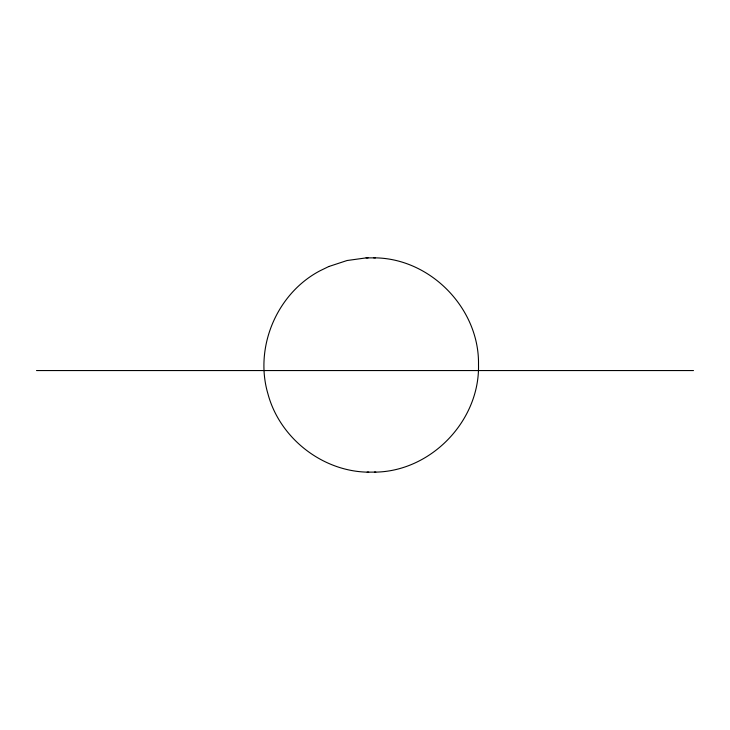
<?xml version="1.0" encoding="UTF-8"?>
<svg xmlns="http://www.w3.org/2000/svg" width="730" height="730" viewBox="0 0 730 730"><rect width="100%" height="100%" fill="white"/><g stroke="black" fill="none" stroke-linecap="round" stroke-linejoin="round"><path stroke-width="1.09" d="M328.765 266.532L320.114 270.739C276.953 293.287 254.113 347.17 267.937 393.862C279.608 437.671 321.455 470.814 366.77 472.137L375.813 472.109M328.783 266.532L347.033 260.528L366.086 257.891L375.704 257.863C431.266 258.958 479.528 309.082 478.497 364.653C479.884 420.215 431.941 470.649 376.388 472.109L374.426 472.109M368.048 257.891L366.086 257.891M373.742 257.863L375.485 257.863M367.144 472.137L368.732 472.137M36.5 370.557L693.5 370.557"/></g></svg>
